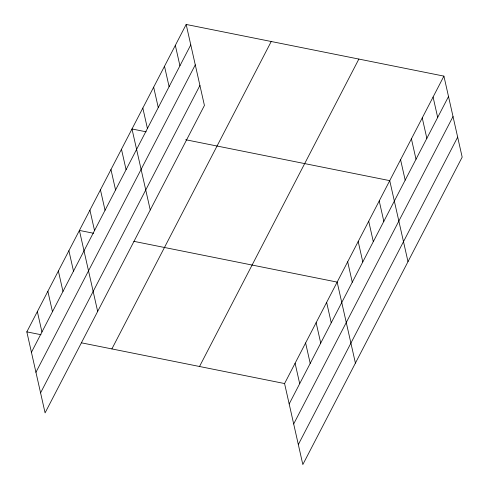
<?xml version="1.0" encoding="UTF-8"?>
<svg xmlns="http://www.w3.org/2000/svg" width="489" height="489" viewBox="0 0 489 489"><rect width="100%" height="100%" fill="white"/><g stroke="black" fill="none" stroke-linecap="round" stroke-linejoin="round"><path stroke-width="0.73" d="M186.168 24.45L204.426 105.453L45.086 412.881L26.828 331.872L186.168 24.45L443.914 76.119L462.172 157.128L302.832 464.55L284.574 383.547L443.914 76.119M31.43 352.294L190.771 44.872M35.935 372.288L195.276 64.86M40.575 392.887L199.915 85.459M111.883 348.926L271.224 41.504M199.518 366.493L358.859 59.071M289.176 403.963L448.517 96.541M293.681 423.957L453.022 116.535M298.327 444.556L457.667 137.134M146.168 131.816L131.993 128.974L150.245 209.977M185.71 139.744L389.739 180.643L407.997 261.652M93.588 233.265L79.407 230.423L97.666 311.432M133.876 241.346L337.159 282.098L355.411 363.101M26.828 331.872L41.003 334.714M81.296 342.795L284.574 383.547M433.083 97.024L437.686 117.446M422.245 117.928L426.848 138.35M411.414 138.833L416.011 159.255M400.577 159.738L405.179 180.16M379.226 200.936L383.828 221.352M368.706 221.224L373.309 241.645M358.192 241.517L362.795 261.933M347.673 261.804L352.276 282.226M326.64 302.385L331.242 322.801M316.126 322.673L320.729 343.095M305.607 342.966L310.209 363.382M295.093 363.254L299.696 383.676M175.331 45.355L179.934 65.777M164.5 66.26L169.102 86.681M153.662 87.164L158.265 107.586M142.831 108.069L147.427 128.491M121.474 149.261L126.076 169.683M110.96 169.555L115.563 189.97M100.441 189.842L105.043 210.264M89.927 210.136L94.53 230.551M68.894 250.716L73.497 271.132M58.374 271.004L62.977 291.426M47.861 291.291L52.464 311.713M37.347 311.585L41.944 332"/></g></svg>
